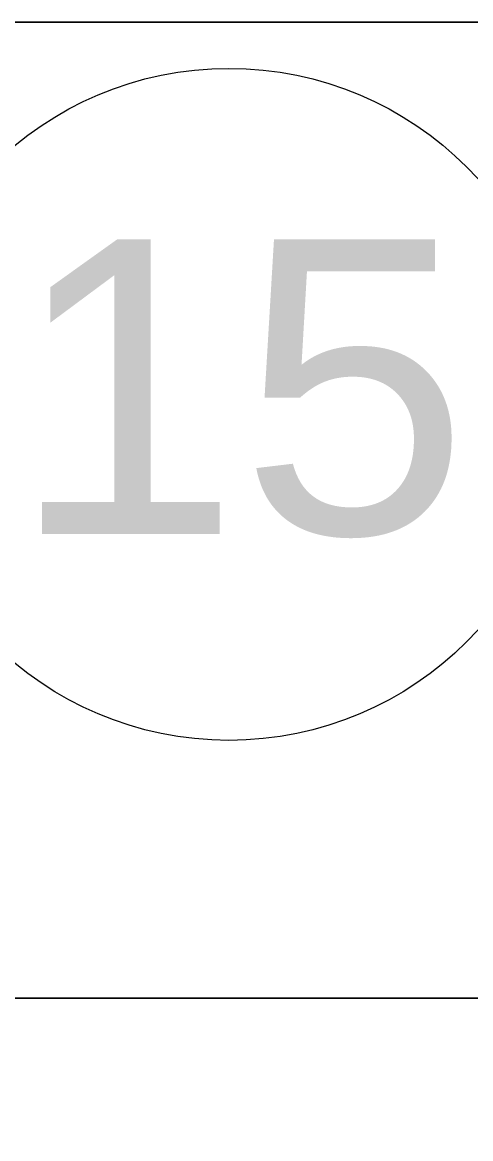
# Model space of a CAD drawing. Header units: inches. Extents: x 0.9 to 36.3, y 0.7 to 23.3.
# Drawn here: x 22.5314 to 22.6508, y 8.7705 to 9.068 of the extents above; entities that cross this region are included whole.
import ezdxf

# ---------------------------------------------------------------- set-up
doc = ezdxf.new("R2010")
doc.units = ezdxf.units.IN
doc.layers.add('Blocks', color=7, linetype='Continuous', lineweight=5, true_color=0x9a9c7f)
doc.layers.add('PDF_Geometry', color=7, linetype='Continuous', lineweight=9, true_color=0x777777)
doc.layers.add('Numbering CCTV', color=38, linetype='Continuous', lineweight=0)
doc.styles.get("Standard").update_dxf_attribs({"font": 'arial.ttf'})

msp = doc.modelspace()

# ---------------------------------------------------------------- linework, layer by layer
at = {"layer": 'Blocks', "linetype": 'ByBlock'}
msp.add_lwpolyline([(21.92410786946614, 8.369659423828125), (21.92410786946614, 7.996341281467013), (22.23742845323351, 7.996341281467013), (22.23742845323351, 8.807974921332464), (22.85740322536892, 8.807974921332464), (22.23742845323351, 8.807974921332464), (22.23742845323351, 7.996341281467013), (21.92410786946614, 7.996341281467013)], close=True, dxfattribs=at)
at = {"layer": 'Numbering CCTV', "linetype": 'ByBlock', "ltscale": 0.001}
msp.add_circle((22.58642072951394, 8.966167253324455), 0.08951629024653585, dxfattribs=at)
at = {"layer": 'PDF_Geometry', "linetype": 'ByBlock'}
for points in [[(21.97743903266059, 8.37132602267795), (21.97743903266059, 9.067964341905382), (22.85740322536892, 9.067964341905382), (21.97743903266059, 9.067964341905382), (21.97743903266059, 8.37132602267795)], [(22.85740322536892, 7.641355726453993), (22.85740322536892, 8.807974921332464), (22.75740729437934, 8.807974921332464), (22.5907474093967, 8.807974921332464)]]:
    msp.add_lwpolyline(points, dxfattribs=at)

# ---------------------------------------------------------------- texts
at = {"layer": 'Numbering CCTV', "linetype": 'ByBlock', "ltscale": 0.001}
msp.add_text('15', height=0.0785407873583104, dxfattribs=at).set_placement((22.52829485803058, 8.931626735742979))

doc.saveas('drawing.dxf')
